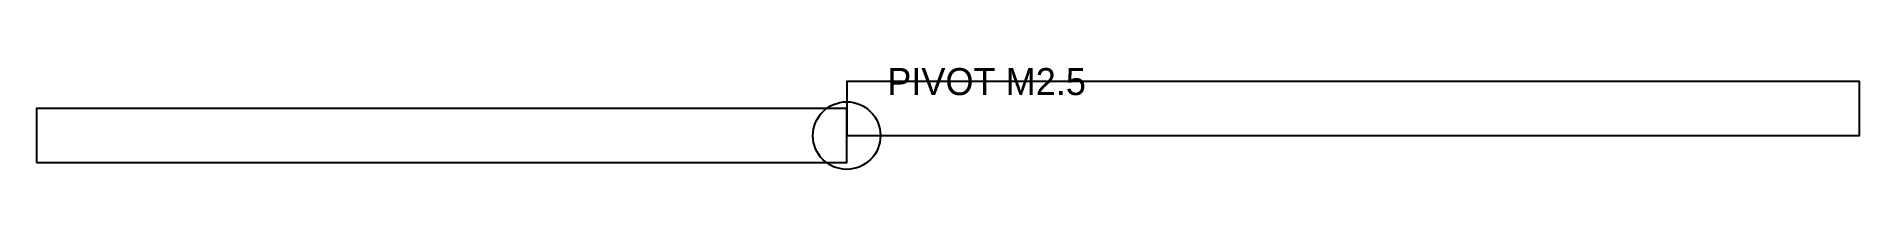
# Model space of a CAD drawing. Header units: metres. Extents: x -60 to 75, y -2 to 5.
import ezdxf

# ---------------------------------------------------------------- set-up
doc = ezdxf.new("R2010")
doc.units = ezdxf.units.M

msp = doc.modelspace()

# ---------------------------------------------------------------- linework, layer by layer
at = {"color": 8}
msp.add_lwpolyline([(0, 0), (75, 0), (75, 4), (0, 4), (0, 0)], dxfattribs=at)
at = {"color": 1}
msp.add_lwpolyline([(-60, -2), (0, -2), (0, 2), (-60, 2), (-60, -2)], dxfattribs=at)
msp.add_circle((0, 0), 2.5)

# ---------------------------------------------------------------- texts
msp.add_text('PIVOT M2.5', height=2).set_placement((3, 3))

doc.saveas('drawing.dxf')
